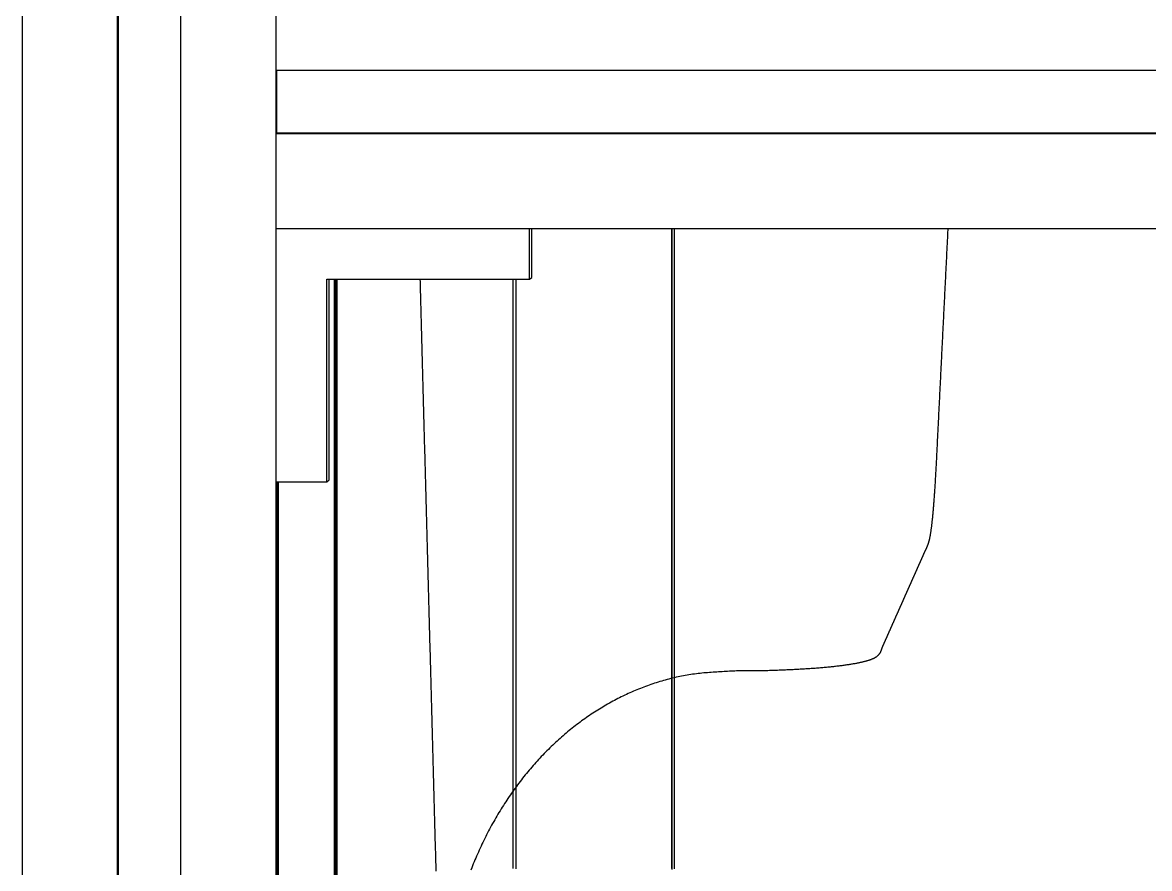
# Model space of a CAD drawing. Header units: millimetres. Extents: x -226 to 218, y -316 to 313.
# Drawn here: x -217.7 to -127.7, y -178.8 to -111.1 of the extents above; entities that cross this region are included whole.
import ezdxf

# ---------------------------------------------------------------- set-up
doc = ezdxf.new("R2010")
doc.units = ezdxf.units.MM
doc.layers.add('SKETCH', color=5, linetype='Continuous')
doc.layers.add('VISIBLE', color=7, linetype='Continuous')

msp = doc.modelspace()

# ---------------------------------------------------------------- linework, layer by layer
at = {"layer": 'SKETCH', "flags": 128}
for points in [[(-143.786, -127.595), (-143.794, -127.745), (-143.802, -127.905), (-143.81, -128.065), (-143.818, -128.225), (-143.825, -128.385), (-143.833, -128.546), (-143.841, -128.706), (-143.849, -128.866), (-143.857, -129.026), (-143.865, -129.186), (-143.873, -129.347), (-143.881, -129.507), (-143.889, -129.667), (-143.897, -129.827), (-143.905, -129.988), (-143.913, -130.148), (-143.921, -130.308), (-143.929, -130.468), (-143.937, -130.629), (-143.945, -130.789), (-143.953, -130.949), (-143.961, -131.109), (-143.969, -131.27), (-143.977, -131.43), (-143.985, -131.59), (-143.993, -131.751), (-144.001, -131.911), (-144.009, -132.071), (-144.017, -132.231), (-144.025, -132.392), (-144.033, -132.552), (-144.041, -132.712), (-144.049, -132.873), (-144.057, -133.033), (-144.065, -133.193), (-144.073, -133.354), (-144.081, -133.514), (-144.089, -133.674), (-144.097, -133.835), (-144.105, -133.995), (-144.113, -134.156), (-144.121, -134.316), (-144.128, -134.476), (-144.136, -134.637), (-144.144, -134.797), (-144.152, -134.957), (-144.16, -135.118), (-144.168, -135.278), (-144.176, -135.438), (-144.184, -135.599), (-144.192, -135.759), (-144.2, -135.92), (-144.208, -136.08), (-144.216, -136.24), (-144.224, -136.401), (-144.232, -136.561), (-144.24, -136.722), (-144.248, -136.882), (-144.256, -137.042), (-144.264, -137.203), (-144.272, -137.363), (-144.28, -137.524), (-144.288, -137.684), (-144.296, -137.845), (-144.303, -138.005), (-144.311, -138.165), (-144.319, -138.326), (-144.327, -138.486), (-144.335, -138.647), (-144.343, -138.807), (-144.351, -138.967), (-144.359, -139.128), (-144.367, -139.288), (-144.375, -139.449), (-144.383, -139.609), (-144.391, -139.77), (-144.399, -139.93), (-144.407, -140.09), (-144.415, -140.251), (-144.423, -140.411), (-144.431, -140.572), (-144.439, -140.732), (-144.447, -140.893), (-144.455, -141.053), (-144.463, -141.213), (-144.471, -141.374), (-144.479, -141.534), (-144.487, -141.695), (-144.495, -141.855), (-144.503, -142.016), (-144.511, -142.176), (-144.519, -142.337), (-144.527, -142.498), (-144.535, -142.661), (-144.544, -142.825), (-144.552, -142.99), (-144.56, -143.155), (-144.568, -143.322), (-144.576, -143.488), (-144.584, -143.655), (-144.592, -143.822), (-144.6, -143.989), (-144.609, -144.156), (-144.617, -144.321), (-144.625, -144.486), (-144.633, -144.65), (-144.641, -144.813), (-144.649, -144.974), (-144.657, -145.134), (-144.665, -145.292), (-144.673, -145.448), (-144.681, -145.602), (-144.688, -145.753), (-144.696, -145.901), (-144.704, -146.047), (-144.711, -146.19), (-144.718, -146.31), (-144.724, -146.428), (-144.731, -146.546), (-144.737, -146.662), (-144.743, -146.776), (-144.749, -146.89), (-144.755, -147.002), (-144.761, -147.113), (-144.767, -147.222), (-144.774, -147.331), (-144.78, -147.439), (-144.786, -147.545), (-144.792, -147.65), (-144.798, -147.754), (-144.804, -147.858), (-144.81, -147.96), (-144.816, -148.061), (-144.822, -148.161), (-144.828, -148.261), (-144.834, -148.359), (-144.841, -148.457), (-144.847, -148.553), (-144.853, -148.649), (-144.86, -148.744), (-144.866, -148.838), (-144.873, -148.932), (-144.879, -149.024), (-144.886, -149.116), (-144.893, -149.206), (-144.899, -149.296), (-144.906, -149.384), (-144.913, -149.472), (-144.92, -149.559), (-144.926, -149.644), (-144.933, -149.729), (-144.94, -149.813), (-144.947, -149.895), (-144.954, -149.977), (-144.961, -150.058), (-144.968, -150.137), (-144.975, -150.216), (-144.981, -150.293), (-144.988, -150.369), (-144.995, -150.445), (-145.003, -150.519), (-145.01, -150.592), (-145.017, -150.664), (-145.024, -150.735), (-145.031, -150.805), (-145.038, -150.873), (-145.045, -150.941), (-145.052, -151.008), (-145.06, -151.074), (-145.067, -151.138), (-145.074, -151.202), (-145.081, -151.265), (-145.089, -151.326), (-145.096, -151.387), (-145.103, -151.446), (-145.111, -151.504), (-145.118, -151.562), (-145.126, -151.618), (-145.133, -151.673), (-145.141, -151.727), (-145.148, -151.78), (-145.156, -151.831), (-145.163, -151.882), (-145.17, -151.931), (-145.178, -151.98), (-145.185, -152.027), (-145.193, -152.073), (-145.2, -152.118), (-145.208, -152.161), (-145.215, -152.203), (-145.223, -152.243), (-145.23, -152.282), (-145.238, -152.319), (-145.245, -152.355), (-145.252, -152.389), (-145.26, -152.422), (-145.267, -152.454), (-145.274, -152.485), (-145.282, -152.515), (-145.289, -152.545), (-145.297, -152.573), (-145.304, -152.601), (-145.312, -152.628), (-145.32, -152.655), (-145.327, -152.682), (-145.335, -152.708), (-145.343, -152.734), (-145.351, -152.759), (-145.359, -152.785), (-145.367, -152.811), (-145.375, -152.837), (-145.383, -152.863), (-145.393, -152.893), (-145.403, -152.922), (-145.413, -152.951), (-145.424, -152.978), (-145.434, -153.005), (-145.445, -153.031), (-145.455, -153.056), (-145.466, -153.081), (-145.477, -153.105), (-145.488, -153.128), (-145.499, -153.151), (-145.51, -153.174), (-145.521, -153.196), (-145.532, -153.219), (-145.543, -153.241), (-145.554, -153.263), (-145.565, -153.285), (-145.576, -153.307), (-145.587, -153.329), (-145.598, -153.352), (-145.609, -153.375), (-145.62, -153.398), (-145.631, -153.421), (-145.642, -153.445), (-145.653, -153.469), (-145.664, -153.494), (-145.675, -153.518), (-145.685, -153.542), (-145.696, -153.566), (-145.707, -153.591), (-145.718, -153.615), (-145.729, -153.639), (-145.739, -153.663), (-145.75, -153.688), (-145.761, -153.712), (-145.772, -153.736), (-145.782, -153.76), (-145.793, -153.784), (-145.804, -153.809), (-145.815, -153.833), (-145.826, -153.857), (-145.836, -153.881), (-145.847, -153.906), (-145.858, -153.93), (-145.869, -153.954), (-145.88, -153.978), (-145.89, -154.003), (-145.901, -154.027), (-145.912, -154.051), (-145.923, -154.075), (-145.934, -154.1), (-145.944, -154.124), (-145.955, -154.148), (-145.966, -154.173), (-145.977, -154.197), (-145.988, -154.221), (-145.998, -154.246), (-146.009, -154.27), (-146.02, -154.294), (-146.031, -154.318), (-146.042, -154.343), (-146.052, -154.367), (-146.063, -154.391), (-146.074, -154.416), (-146.085, -154.44), (-146.096, -154.464), (-146.106, -154.489), (-146.117, -154.513), (-146.128, -154.537), (-146.139, -154.561), (-146.15, -154.586), (-146.16, -154.61), (-146.171, -154.634), (-146.182, -154.659), (-146.193, -154.683), (-146.204, -154.707), (-146.214, -154.731), (-146.225, -154.756), (-146.236, -154.78), (-146.247, -154.804), (-146.257, -154.829), (-146.268, -154.853), (-146.279, -154.877), (-146.29, -154.901), (-146.3, -154.926), (-146.311, -154.95), (-146.322, -154.974), (-146.333, -154.998), (-146.343, -155.023), (-146.354, -155.047), (-146.365, -155.071), (-146.376, -155.095), (-146.386, -155.12), (-146.397, -155.144), (-146.408, -155.168), (-146.419, -155.193), (-146.43, -155.217), (-146.44, -155.241), (-146.451, -155.265), (-146.462, -155.29), (-146.473, -155.314), (-146.484, -155.338), (-146.494, -155.362), (-146.505, -155.387), (-146.516, -155.411), (-146.527, -155.435), (-146.538, -155.46), (-146.548, -155.484), (-146.559, -155.508), (-146.57, -155.532), (-146.581, -155.557), (-146.592, -155.581), (-146.603, -155.605), (-146.613, -155.63), (-146.624, -155.654), (-146.635, -155.678), (-146.646, -155.702), (-146.657, -155.727), (-146.667, -155.751), (-146.678, -155.775), (-146.689, -155.8), (-146.7, -155.824), (-146.711, -155.848), (-146.722, -155.873), (-146.732, -155.897), (-146.743, -155.921), (-146.754, -155.946), (-146.765, -155.97), (-146.776, -155.994), (-146.786, -156.019), (-146.797, -156.043), (-146.808, -156.067), (-146.819, -156.092), (-146.83, -156.116), (-146.841, -156.141), (-146.851, -156.165), (-146.862, -156.189), (-146.873, -156.214), (-146.884, -156.238), (-146.895, -156.262), (-146.905, -156.287), (-146.916, -156.311), (-146.927, -156.335), (-146.938, -156.36), (-146.949, -156.384), (-146.96, -156.408), (-146.97, -156.433), (-146.981, -156.457), (-146.992, -156.481), (-147.003, -156.506), (-147.014, -156.53), (-147.025, -156.554), (-147.035, -156.578), (-147.046, -156.603), (-147.057, -156.627), (-147.068, -156.651), (-147.079, -156.676), (-147.09, -156.7), (-147.1, -156.724), (-147.111, -156.749), (-147.122, -156.773), (-147.133, -156.797), (-147.144, -156.822), (-147.155, -156.846), (-147.165, -156.87), (-147.176, -156.894), (-147.187, -156.919), (-147.198, -156.943), (-147.209, -156.968), (-147.219, -156.992), (-147.23, -157.016), (-147.241, -157.041), (-147.252, -157.065), (-147.263, -157.089), (-147.273, -157.114), (-147.284, -157.138), (-147.295, -157.162), (-147.306, -157.187), (-147.316, -157.211), (-147.327, -157.236), (-147.338, -157.26), (-147.349, -157.284), (-147.36, -157.309), (-147.37, -157.333), (-147.381, -157.358), (-147.392, -157.382), (-147.403, -157.406), (-147.414, -157.431), (-147.424, -157.455), (-147.435, -157.479), (-147.446, -157.504), (-147.457, -157.528), (-147.468, -157.552), (-147.478, -157.577), (-147.489, -157.601), (-147.5, -157.626), (-147.511, -157.65), (-147.522, -157.674), (-147.533, -157.699), (-147.543, -157.723), (-147.554, -157.747), (-147.565, -157.772), (-147.576, -157.796), (-147.587, -157.82), (-147.598, -157.845), (-147.608, -157.869), (-147.619, -157.893), (-147.63, -157.918), (-147.641, -157.942), (-147.652, -157.966), (-147.663, -157.991), (-147.674, -158.015), (-147.684, -158.039), (-147.695, -158.064), (-147.706, -158.088), (-147.717, -158.112), (-147.728, -158.137), (-147.739, -158.161), (-147.749, -158.185), (-147.76, -158.21), (-147.771, -158.234), (-147.782, -158.259), (-147.793, -158.283), (-147.804, -158.307), (-147.815, -158.332), (-147.825, -158.356), (-147.836, -158.38), (-147.847, -158.405), (-147.858, -158.429), (-147.869, -158.453), (-147.88, -158.478), (-147.89, -158.502), (-147.901, -158.526), (-147.912, -158.551), (-147.923, -158.575), (-147.934, -158.6), (-147.945, -158.624), (-147.956, -158.648), (-147.966, -158.673), (-147.977, -158.697), (-147.988, -158.721), (-147.999, -158.746), (-148.01, -158.77), (-148.021, -158.795), (-148.031, -158.819), (-148.042, -158.843), (-148.053, -158.868), (-148.064, -158.892), (-148.075, -158.917), (-148.086, -158.941), (-148.097, -158.966), (-148.107, -158.99), (-148.118, -159.014), (-148.129, -159.039), (-148.14, -159.063), (-148.151, -159.088), (-148.162, -159.112), (-148.173, -159.137), (-148.183, -159.161), (-148.194, -159.185), (-148.205, -159.21), (-148.216, -159.234), (-148.227, -159.259), (-148.238, -159.283), (-148.249, -159.307), (-148.259, -159.332), (-148.27, -159.356), (-148.281, -159.381), (-148.292, -159.405), (-148.303, -159.429), (-148.314, -159.454), (-148.325, -159.478), (-148.335, -159.503), (-148.346, -159.527), (-148.357, -159.551), (-148.368, -159.576), (-148.379, -159.6), (-148.39, -159.624), (-148.401, -159.649), (-148.411, -159.673), (-148.422, -159.698), (-148.433, -159.722), (-148.444, -159.746), (-148.455, -159.771), (-148.466, -159.795), (-148.477, -159.82), (-148.487, -159.844), (-148.498, -159.868), (-148.509, -159.893), (-148.52, -159.917), (-148.531, -159.942), (-148.542, -159.966), (-148.552, -159.991), (-148.563, -160.015), (-148.574, -160.039), (-148.585, -160.064), (-148.596, -160.088), (-148.607, -160.113), (-148.617, -160.137), (-148.628, -160.162), (-148.639, -160.186), (-148.65, -160.211), (-148.661, -160.235), (-148.671, -160.26), (-148.682, -160.284), (-148.693, -160.308), (-148.704, -160.333), (-148.715, -160.357), (-148.726, -160.382), (-148.736, -160.406), (-148.747, -160.431), (-148.758, -160.455), (-148.769, -160.48), (-148.78, -160.504), (-148.791, -160.528), (-148.802, -160.553), (-148.812, -160.577), (-148.823, -160.602), (-148.834, -160.626), (-148.845, -160.651), (-148.856, -160.675), (-148.867, -160.699), (-148.878, -160.724), (-148.889, -160.748), (-148.899, -160.773), (-148.91, -160.797), (-148.921, -160.821), (-148.932, -160.846), (-148.943, -160.87), (-148.954, -160.895), (-148.965, -160.919), (-148.976, -160.944), (-148.986, -160.968), (-148.997, -160.992), (-149.008, -161.017), (-149.019, -161.041), (-149.03, -161.066), (-149.04, -161.091), (-149.049, -161.116), (-149.058, -161.141), (-149.067, -161.166), (-149.075, -161.191), (-149.083, -161.217), (-149.092, -161.242), (-149.1, -161.268), (-149.108, -161.293), (-149.117, -161.318), (-149.125, -161.344), (-149.134, -161.369), (-149.144, -161.394), (-149.154, -161.419), (-149.164, -161.443), (-149.175, -161.468), (-149.187, -161.492), (-149.2, -161.516), (-149.214, -161.539), (-149.229, -161.562), (-149.245, -161.585), (-149.262, -161.607), (-149.28, -161.629), (-149.296, -161.646), (-149.311, -161.664), (-149.327, -161.681), (-149.342, -161.698), (-149.358, -161.715), (-149.374, -161.732), (-149.39, -161.748), (-149.407, -161.764), (-149.424, -161.781), (-149.441, -161.796), (-149.46, -161.812), (-149.479, -161.828), (-149.498, -161.843), (-149.519, -161.859), (-149.54, -161.874), (-149.563, -161.889), (-149.587, -161.904), (-149.612, -161.919), (-149.638, -161.934), (-149.666, -161.949), (-149.695, -161.964), (-149.726, -161.979), (-149.758, -161.994), (-149.792, -162.009), (-149.828, -162.023), (-149.864, -162.038), (-149.902, -162.053), (-149.941, -162.067), (-149.982, -162.081), (-150.023, -162.096), (-150.066, -162.11), (-150.109, -162.124), (-150.154, -162.138), (-150.2, -162.152), (-150.247, -162.166), (-150.296, -162.18), (-150.345, -162.194), (-150.395, -162.207), (-150.447, -162.221), (-150.499, -162.234), (-150.553, -162.247), (-150.608, -162.261), (-150.664, -162.274), (-150.721, -162.287), (-150.779, -162.299), (-150.838, -162.312), (-150.898, -162.325), (-150.959, -162.337), (-151.021, -162.35), (-151.085, -162.362), (-151.149, -162.374), (-151.215, -162.387), (-151.282, -162.399), (-151.35, -162.411), (-151.419, -162.422), (-151.489, -162.434), (-151.56, -162.446), (-151.632, -162.457), (-151.706, -162.469), (-151.78, -162.48), (-151.856, -162.491), (-151.932, -162.502), (-152.01, -162.513), (-152.088, -162.524), (-152.168, -162.535), (-152.248, -162.546), (-152.33, -162.556), (-152.412, -162.567), (-152.496, -162.577), (-152.58, -162.587), (-152.666, -162.597), (-152.752, -162.607), (-152.84, -162.617), (-152.928, -162.627), (-153.018, -162.636), (-153.108, -162.646), (-153.2, -162.655), (-153.293, -162.664), (-153.387, -162.674), (-153.482, -162.683), (-153.578, -162.692), (-153.674, -162.7), (-153.772, -162.709), (-153.871, -162.718), (-153.971, -162.726), (-154.072, -162.735), (-154.173, -162.743), (-154.276, -162.751), (-154.379, -162.759), (-154.484, -162.767), (-154.589, -162.774), (-154.695, -162.782), (-154.802, -162.789), (-154.91, -162.797), (-155.019, -162.804), (-155.128, -162.811), (-155.238, -162.818), (-155.35, -162.825), (-155.462, -162.831), (-155.576, -162.838), (-155.69, -162.844), (-155.805, -162.851), (-155.922, -162.857), (-156.039, -162.863), (-156.157, -162.869), (-156.276, -162.875), (-156.396, -162.88), (-156.516, -162.886), (-156.638, -162.891), (-156.76, -162.896), (-156.884, -162.902), (-157.008, -162.907), (-157.132, -162.911), (-157.258, -162.916), (-157.384, -162.921), (-157.511, -162.925), (-157.639, -162.93), (-157.768, -162.934), (-157.897, -162.938), (-158.027, -162.942), (-158.158, -162.946), (-158.29, -162.949), (-158.423, -162.951), (-158.557, -162.953), (-158.692, -162.954), (-158.829, -162.955), (-158.966, -162.956), (-159.104, -162.956), (-159.243, -162.956), (-159.382, -162.957), (-159.522, -162.957), (-159.663, -162.957), (-159.805, -162.958), (-159.946, -162.959), (-160.089, -162.96), (-160.231, -162.962), (-160.374, -162.964), (-160.518, -162.966), (-160.661, -162.97), (-160.805, -162.974), (-160.948, -162.979), (-161.092, -162.985), (-161.236, -162.992), (-161.379, -163), (-161.523, -163.009), (-161.667, -163.017), (-161.812, -163.026), (-161.958, -163.034), (-162.104, -163.043), (-162.251, -163.052), (-162.398, -163.062), (-162.546, -163.072), (-162.694, -163.082), (-162.842, -163.093), (-162.99, -163.105), (-163.139, -163.117), (-163.287, -163.13), (-163.436, -163.145), (-163.584, -163.16), (-163.733, -163.176), (-163.881, -163.193), (-164.029, -163.212), (-164.177, -163.232), (-164.325, -163.253), (-164.472, -163.276), (-164.618, -163.3), (-164.765, -163.326), (-164.91, -163.353), (-165.056, -163.383), (-165.201, -163.413), (-165.346, -163.444), (-165.491, -163.477), (-165.636, -163.51), (-165.782, -163.545), (-165.926, -163.581), (-166.071, -163.618), (-166.216, -163.657), (-166.36, -163.696), (-166.505, -163.737), (-166.649, -163.778), (-166.793, -163.821), (-166.936, -163.865), (-167.08, -163.91), (-167.223, -163.956), (-167.365, -164.004), (-167.508, -164.052), (-167.65, -164.101), (-167.792, -164.152), (-167.933, -164.203), (-168.074, -164.256), (-168.215, -164.31), (-168.355, -164.365), (-168.495, -164.421), (-168.635, -164.478), (-168.774, -164.536), (-168.914, -164.596), (-169.053, -164.656), (-169.192, -164.718), (-169.33, -164.781), (-169.469, -164.845), (-169.607, -164.91), (-169.744, -164.976), (-169.882, -165.043), (-170.019, -165.111), (-170.156, -165.181), (-170.292, -165.251), (-170.428, -165.322), (-170.563, -165.395), (-170.698, -165.469), (-170.833, -165.543), (-170.967, -165.619), (-171.101, -165.695), (-171.234, -165.773), (-171.366, -165.851), (-171.498, -165.931), (-171.63, -166.011), (-171.761, -166.093), (-171.892, -166.176), (-172.022, -166.259), (-172.152, -166.344), (-172.282, -166.43), (-172.411, -166.517), (-172.54, -166.605), (-172.668, -166.694), (-172.796, -166.784), (-172.923, -166.876), (-173.051, -166.968), (-173.177, -167.061), (-173.303, -167.155), (-173.429, -167.25), (-173.554, -167.346), (-173.678, -167.443), (-173.802, -167.541), (-173.925, -167.64), (-174.048, -167.74), (-174.17, -167.84), (-174.292, -167.942), (-174.412, -168.044), (-174.533, -168.148), (-174.652, -168.252), (-174.771, -168.357), (-174.889, -168.463), (-175.007, -168.57), (-175.125, -168.678), (-175.242, -168.788), (-175.358, -168.898), (-175.474, -169.009), (-175.589, -169.121), (-175.704, -169.234), (-175.818, -169.348), (-175.932, -169.463), (-176.045, -169.578), (-176.157, -169.695), (-176.269, -169.812), (-176.38, -169.93), (-176.49, -170.05), (-176.6, -170.17), (-176.709, -170.29), (-176.817, -170.412), (-176.925, -170.534), (-177.032, -170.657), (-177.138, -170.781), (-177.243, -170.905), (-177.348, -171.031), (-177.452, -171.157), (-177.555, -171.284), (-177.657, -171.412), (-177.76, -171.54), (-177.861, -171.67), (-177.962, -171.801), (-178.062, -171.932), (-178.161, -172.064), (-178.26, -172.197), (-178.358, -172.331), (-178.455, -172.466), (-178.552, -172.601), (-178.648, -172.737), (-178.743, -172.874), (-178.837, -173.012), (-178.931, -173.15), (-179.024, -173.289), (-179.116, -173.429), (-179.207, -173.569), (-179.298, -173.71), (-179.387, -173.852), (-179.476, -173.994), (-179.564, -174.136), (-179.651, -174.28), (-179.737, -174.424), (-179.823, -174.568), (-179.907, -174.714), (-179.991, -174.86), (-180.075, -175.007), (-180.157, -175.155), (-180.239, -175.304), (-180.32, -175.453), (-180.4, -175.603), (-180.48, -175.753), (-180.559, -175.904), (-180.636, -176.056), (-180.713, -176.209), (-180.79, -176.362), (-180.865, -176.515), (-180.939, -176.669), (-181.013, -176.824), (-181.086, -176.979), (-181.158, -177.135), (-181.229, -177.291), (-181.299, -177.447), (-181.368, -177.604), (-181.436, -177.761), (-181.504, -177.919), (-181.57, -178.078), (-181.636, -178.236), (-181.701, -178.396), (-181.765, -178.556), (-181.828, -178.717), (-181.89, -178.879)], [(-165.844, -178.768), (-165.844, -178.534), (-165.844, -178.3), (-165.844, -178.066), (-165.844, -177.831), (-165.844, -177.597), (-165.844, -177.362), (-165.844, -177.127), (-165.844, -176.892), (-165.844, -176.657), (-165.844, -176.421), (-165.844, -176.186), (-165.844, -175.951), (-165.844, -175.716), (-165.844, -175.482), (-165.844, -175.247), (-165.844, -175.013), (-165.844, -174.779), (-165.844, -174.546), (-165.844, -174.312), (-165.844, -174.08), (-165.844, -173.848), (-165.844, -173.616), (-165.844, -173.385), (-165.844, -173.154), (-165.844, -172.924), (-165.844, -172.704), (-165.844, -172.483), (-165.844, -172.263), (-165.844, -172.044), (-165.844, -171.825), (-165.844, -171.607), (-165.844, -171.389), (-165.844, -171.172), (-165.844, -170.955), (-165.844, -170.738), (-165.844, -170.521), (-165.844, -170.305), (-165.844, -170.089), (-165.844, -169.872), (-165.844, -169.656), (-165.844, -169.44), (-165.844, -169.224), (-165.844, -169.008), (-165.844, -168.792), (-165.844, -168.576), (-165.844, -168.359), (-165.844, -168.143), (-165.844, -167.926), (-165.844, -167.709), (-165.844, -167.491), (-165.844, -167.274), (-165.844, -167.057), (-165.844, -166.84), (-165.844, -166.622), (-165.844, -166.405), (-165.844, -166.188), (-165.844, -165.97), (-165.844, -165.753), (-165.844, -165.536), (-165.844, -165.318), (-165.844, -165.101), (-165.844, -164.884), (-165.844, -164.666), (-165.844, -164.449), (-165.844, -164.232), (-165.844, -164.014), (-165.844, -163.797), (-165.844, -163.58), (-165.844, -163.362), (-165.844, -163.145), (-165.844, -162.928), (-165.844, -162.71), (-165.844, -162.493), (-165.844, -162.276), (-165.844, -162.059), (-165.844, -161.841), (-165.844, -161.624), (-165.844, -161.407), (-165.844, -161.189), (-165.844, -160.972), (-165.844, -160.755), (-165.844, -160.538), (-165.844, -160.32), (-165.844, -160.103), (-165.844, -159.886), (-165.844, -159.669), (-165.844, -159.451), (-165.844, -159.234), (-165.844, -159.017), (-165.844, -158.799), (-165.844, -158.582), (-165.844, -158.365), (-165.844, -158.148), (-165.844, -157.93), (-165.844, -157.713), (-165.844, -157.496), (-165.844, -157.278), (-165.844, -157.061), (-165.844, -156.844), (-165.844, -156.627), (-165.844, -156.409), (-165.844, -156.192), (-165.844, -155.975), (-165.844, -155.757), (-165.844, -155.54), (-165.844, -155.323), (-165.844, -155.105), (-165.844, -154.888), (-165.844, -154.671), (-165.844, -154.453), (-165.844, -154.236), (-165.844, -154.019), (-165.844, -153.801), (-165.844, -153.584), (-165.844, -153.367), (-165.844, -153.149), (-165.844, -152.932), (-165.844, -152.715), (-165.844, -152.497), (-165.844, -152.28), (-165.844, -152.063), (-165.844, -151.846), (-165.844, -151.628), (-165.844, -151.411), (-165.844, -151.194), (-165.844, -150.976), (-165.844, -150.759), (-165.844, -150.542), (-165.844, -150.324), (-165.844, -150.107), (-165.844, -149.89), (-165.844, -149.672), (-165.844, -149.455), (-165.844, -149.238), (-165.844, -149.02), (-165.844, -148.803), (-165.844, -148.586), (-165.844, -148.368), (-165.844, -148.151), (-165.844, -147.934), (-165.844, -147.716), (-165.844, -147.499), (-165.844, -147.282), (-165.844, -147.064), (-165.844, -146.847), (-165.844, -146.63), (-165.844, -146.413), (-165.844, -146.195), (-165.844, -145.978), (-165.844, -145.761), (-165.844, -145.543), (-165.844, -145.326), (-165.844, -145.109), (-165.844, -144.891), (-165.844, -144.674), (-165.844, -144.457), (-165.844, -144.239), (-165.844, -144.022), (-165.844, -143.805), (-165.844, -143.587), (-165.844, -143.37), (-165.844, -143.153), (-165.844, -142.935), (-165.844, -142.718), (-165.844, -142.501), (-165.844, -142.283), (-165.844, -142.066), (-165.844, -141.849), (-165.844, -141.632), (-165.844, -141.414), (-165.844, -141.197), (-165.844, -140.98), (-165.844, -140.762), (-165.844, -140.545), (-165.844, -140.328), (-165.844, -140.111), (-165.844, -139.893), (-165.844, -139.676), (-165.844, -139.459), (-165.844, -139.241), (-165.844, -139.024), (-165.844, -138.807), (-165.844, -138.59), (-165.844, -138.372), (-165.844, -138.155), (-165.844, -137.938), (-165.844, -137.721), (-165.844, -137.503), (-165.844, -137.286), (-165.844, -137.069), (-165.844, -136.851), (-165.844, -136.634), (-165.844, -136.417), (-165.844, -136.2), (-165.844, -135.982), (-165.844, -135.765), (-165.844, -135.548), (-165.844, -135.33), (-165.844, -135.113), (-165.844, -134.896), (-165.844, -134.678), (-165.844, -134.461), (-165.844, -134.244), (-165.844, -134.026), (-165.844, -133.809), (-165.844, -133.592), (-165.844, -133.374), (-165.844, -133.157), (-165.844, -132.94), (-165.844, -132.722), (-165.844, -132.505), (-165.844, -132.288), (-165.844, -132.07), (-165.844, -131.853), (-165.844, -131.636), (-165.844, -131.419), (-165.844, -131.201), (-165.844, -130.984), (-165.844, -130.767), (-165.844, -130.549), (-165.844, -130.332), (-165.844, -130.115), (-165.844, -129.897), (-165.844, -129.68), (-165.844, -129.463), (-165.844, -129.245), (-165.844, -129.028), (-165.844, -128.811), (-165.844, -128.593), (-165.844, -128.376), (-165.844, -128.159), (-165.844, -127.941), (-165.844, -127.724), (-165.844, -127.595)], [(-165.843, -127.595), (-165.843, -127.652), (-165.843, -127.908), (-165.843, -128.164), (-165.843, -128.42), (-165.843, -128.676), (-165.843, -128.932), (-165.843, -129.188), (-165.843, -129.444), (-165.843, -129.7), (-165.843, -129.956), (-165.843, -130.212), (-165.843, -130.468), (-165.843, -130.724), (-165.843, -130.98), (-165.843, -131.236), (-165.843, -131.492), (-165.843, -131.748), (-165.843, -132.004), (-165.843, -132.26), (-165.843, -132.516), (-165.843, -132.772), (-165.843, -133.028), (-165.843, -133.284), (-165.843, -133.54), (-165.843, -133.796), (-165.843, -134.051), (-165.843, -134.307), (-165.843, -134.563), (-165.843, -134.819), (-165.843, -135.075), (-165.843, -135.331), (-165.843, -135.587), (-165.843, -135.843), (-165.843, -136.099), (-165.843, -136.355), (-165.843, -136.611), (-165.843, -136.867), (-165.843, -137.123), (-165.843, -137.378), (-165.843, -137.634), (-165.843, -137.89), (-165.843, -138.146), (-165.843, -138.402), (-165.843, -138.658), (-165.843, -138.914), (-165.843, -139.17), (-165.843, -139.426), (-165.843, -139.682), (-165.843, -139.938), (-165.843, -140.194), (-165.843, -140.45), (-165.843, -140.705), (-165.843, -140.961), (-165.843, -141.217), (-165.843, -141.473), (-165.843, -141.729), (-165.843, -141.985), (-165.843, -142.241), (-165.843, -142.497), (-165.843, -142.753), (-165.843, -143.009), (-165.843, -143.265), (-165.843, -143.521), (-165.843, -143.777), (-165.843, -144.033), (-165.843, -144.288), (-165.843, -144.544), (-165.843, -144.8), (-165.843, -145.056), (-165.843, -145.312), (-165.843, -145.568), (-165.843, -145.824), (-165.843, -146.08), (-165.843, -146.336), (-165.843, -146.592), (-165.843, -146.848), (-165.843, -147.104), (-165.843, -147.36), (-165.843, -147.616), (-165.843, -147.872), (-165.843, -148.128), (-165.843, -148.384), (-165.843, -148.64), (-165.843, -148.896), (-165.843, -149.152), (-165.843, -149.408), (-165.843, -149.664), (-165.843, -149.92), (-165.843, -150.176), (-165.843, -150.432), (-165.843, -150.688), (-165.843, -150.944), (-165.843, -151.199), (-165.843, -151.455), (-165.843, -151.711), (-165.843, -151.967), (-165.843, -152.223), (-165.843, -152.479), (-165.843, -152.735), (-165.843, -152.991), (-165.843, -153.247), (-165.843, -153.503), (-165.843, -153.759), (-165.843, -154.015), (-165.843, -154.271), (-165.843, -154.527), (-165.843, -154.782), (-165.843, -155.038), (-165.843, -155.294), (-165.843, -155.55), (-165.843, -155.806), (-165.843, -156.062), (-165.843, -156.318), (-165.843, -156.574), (-165.843, -156.83), (-165.843, -157.086), (-165.843, -157.342), (-165.843, -157.598), (-165.843, -157.854), (-165.843, -158.109), (-165.843, -158.365), (-165.843, -158.621), (-165.843, -158.877), (-165.843, -159.133), (-165.843, -159.389), (-165.843, -159.645), (-165.843, -159.901), (-165.843, -160.157), (-165.843, -160.413), (-165.843, -160.669), (-165.843, -160.925), (-165.843, -161.181), (-165.843, -161.436), (-165.843, -161.692), (-165.843, -161.948), (-165.843, -162.204), (-165.843, -162.46), (-165.843, -162.716), (-165.843, -162.972), (-165.843, -163.228), (-165.843, -163.484), (-165.843, -163.74), (-165.843, -163.996), (-165.843, -164.252), (-165.843, -164.508), (-165.843, -164.764), (-165.843, -165.02), (-165.843, -165.276), (-165.843, -165.532), (-165.843, -165.788), (-165.843, -166.044), (-165.843, -166.3), (-165.843, -166.556), (-165.843, -166.812), (-165.843, -167.068), (-165.843, -167.324), (-165.843, -167.579), (-165.843, -167.835), (-165.843, -168.091), (-165.843, -168.347), (-165.843, -168.603), (-165.843, -168.859), (-165.843, -169.115), (-165.843, -169.371), (-165.843, -169.627), (-165.843, -169.883), (-165.843, -170.139), (-165.843, -170.395), (-165.843, -170.651), (-165.843, -170.907), (-165.843, -171.163), (-165.843, -171.419), (-165.843, -171.675), (-165.843, -171.931), (-165.843, -172.186), (-165.843, -172.442), (-165.843, -172.698), (-165.843, -172.954), (-165.843, -173.21), (-165.843, -173.466), (-165.843, -173.722), (-165.843, -173.978), (-165.843, -174.234), (-165.843, -174.49), (-165.843, -174.746), (-165.843, -175.002), (-165.843, -175.258), (-165.843, -175.513), (-165.843, -175.769), (-165.843, -176.025), (-165.843, -176.281), (-165.843, -176.537), (-165.843, -176.793), (-165.843, -177.049), (-165.843, -177.305), (-165.843, -177.561), (-165.843, -177.817), (-165.843, -178.073), (-165.843, -178.329), (-165.843, -178.585), (-165.843, -178.841)], [(-165.637, -178.779), (-165.637, -178.545), (-165.637, -178.312), (-165.637, -178.078), (-165.637, -177.844), (-165.637, -177.609), (-165.637, -177.375), (-165.637, -177.139), (-165.637, -176.904), (-165.637, -176.669), (-165.637, -176.433), (-165.637, -176.198), (-165.637, -175.962), (-165.637, -175.727), (-165.637, -175.492), (-165.637, -175.257), (-165.637, -175.023), (-165.637, -174.788), (-165.637, -174.555), (-165.637, -174.322), (-165.637, -174.089), (-165.637, -173.857), (-165.637, -173.626), (-165.637, -173.395), (-165.637, -173.166), (-165.637, -172.937), (-165.637, -172.709), (-165.637, -172.494), (-165.637, -172.28), (-165.637, -172.067), (-165.637, -171.854), (-165.637, -171.642), (-165.637, -171.431), (-165.637, -171.22), (-165.637, -171.01), (-165.637, -170.8), (-165.637, -170.591), (-165.637, -170.382), (-165.637, -170.173), (-165.637, -169.965), (-165.637, -169.756), (-165.637, -169.548), (-165.637, -169.34), (-165.637, -169.132), (-165.637, -168.924), (-165.637, -168.715), (-165.637, -168.507), (-165.637, -168.298), (-165.637, -168.089), (-165.637, -167.88), (-165.637, -167.67), (-165.637, -167.46), (-165.637, -167.25), (-165.637, -167.04), (-165.637, -166.831), (-165.637, -166.621), (-165.637, -166.411), (-165.637, -166.201), (-165.637, -165.991), (-165.637, -165.781), (-165.637, -165.571), (-165.637, -165.361), (-165.637, -165.151), (-165.637, -164.941), (-165.637, -164.731), (-165.637, -164.521), (-165.637, -164.311), (-165.637, -164.101), (-165.637, -163.891), (-165.637, -163.681), (-165.637, -163.471), (-165.637, -163.261), (-165.637, -163.051), (-165.637, -162.841), (-165.637, -162.631), (-165.637, -162.422), (-165.637, -162.212), (-165.637, -162.002), (-165.637, -161.792), (-165.637, -161.582), (-165.637, -161.372), (-165.637, -161.162), (-165.637, -160.952), (-165.637, -160.742), (-165.637, -160.532), (-165.637, -160.322), (-165.637, -160.112), (-165.637, -159.902), (-165.637, -159.692), (-165.637, -159.482), (-165.637, -159.272), (-165.637, -159.062), (-165.637, -158.852), (-165.637, -158.642), (-165.637, -158.432), (-165.637, -158.222), (-165.637, -158.013), (-165.637, -157.803), (-165.637, -157.593), (-165.637, -157.383), (-165.637, -157.173), (-165.637, -156.963), (-165.637, -156.753), (-165.637, -156.543), (-165.637, -156.333), (-165.637, -156.123), (-165.637, -155.913), (-165.637, -155.703), (-165.637, -155.493), (-165.637, -155.283), (-165.637, -155.073), (-165.637, -154.863), (-165.637, -154.653), (-165.637, -154.443), (-165.637, -154.233), (-165.637, -154.023), (-165.637, -153.813), (-165.637, -153.604), (-165.637, -153.394), (-165.637, -153.184), (-165.637, -152.974), (-165.637, -152.764), (-165.637, -152.554), (-165.637, -152.344), (-165.637, -152.134), (-165.637, -151.924), (-165.637, -151.714), (-165.637, -151.504), (-165.637, -151.294), (-165.637, -151.084), (-165.637, -150.874), (-165.637, -150.664), (-165.637, -150.454), (-165.637, -150.244), (-165.637, -150.034), (-165.637, -149.824), (-165.637, -149.614), (-165.637, -149.405), (-165.637, -149.195), (-165.637, -148.985), (-165.637, -148.775), (-165.637, -148.565), (-165.637, -148.355), (-165.637, -148.145), (-165.637, -147.935), (-165.637, -147.725), (-165.637, -147.515), (-165.637, -147.305), (-165.637, -147.095), (-165.637, -146.885), (-165.637, -146.675), (-165.637, -146.465), (-165.637, -146.255), (-165.637, -146.045), (-165.637, -145.835), (-165.637, -145.625), (-165.637, -145.415), (-165.637, -145.205), (-165.637, -144.996), (-165.637, -144.786), (-165.637, -144.576), (-165.637, -144.366), (-165.637, -144.156), (-165.637, -143.946), (-165.637, -143.736), (-165.637, -143.526), (-165.637, -143.316), (-165.637, -143.106), (-165.637, -142.896), (-165.637, -142.686), (-165.637, -142.476), (-165.637, -142.266), (-165.637, -142.056), (-165.637, -141.846), (-165.637, -141.636), (-165.637, -141.426), (-165.637, -141.216), (-165.637, -141.006), (-165.637, -140.796), (-165.637, -140.587), (-165.637, -140.377), (-165.637, -140.167), (-165.637, -139.957), (-165.637, -139.747), (-165.637, -139.537), (-165.637, -139.327), (-165.637, -139.117), (-165.637, -138.907), (-165.637, -138.697), (-165.637, -138.487), (-165.637, -138.277), (-165.637, -138.067), (-165.637, -137.857), (-165.637, -137.647), (-165.637, -137.437), (-165.637, -137.227), (-165.637, -137.017), (-165.637, -136.807), (-165.637, -136.597), (-165.637, -136.387), (-165.637, -136.178), (-165.637, -135.968), (-165.637, -135.758), (-165.637, -135.548), (-165.637, -135.338), (-165.637, -135.128), (-165.637, -134.918), (-165.637, -134.708), (-165.637, -134.498), (-165.637, -134.288), (-165.637, -134.078), (-165.637, -133.868), (-165.637, -133.658), (-165.637, -133.448), (-165.637, -133.238), (-165.637, -133.028), (-165.637, -132.818), (-165.637, -132.608), (-165.637, -132.398), (-165.637, -132.188), (-165.637, -131.979), (-165.637, -131.769), (-165.637, -131.559), (-165.637, -131.349), (-165.637, -131.139), (-165.637, -130.929), (-165.637, -130.719), (-165.637, -130.509), (-165.637, -130.299), (-165.637, -130.089), (-165.637, -129.879), (-165.637, -129.669), (-165.637, -129.459), (-165.637, -129.249), (-165.637, -129.039), (-165.637, -128.829), (-165.637, -128.619), (-165.637, -128.409), (-165.637, -128.199), (-165.637, -127.989), (-165.637, -127.779), (-165.637, -127.595)], [(-185.968, -131.646), (-185.968, -131.646), (-185.962, -131.898), (-185.955, -132.149), (-185.948, -132.401), (-185.941, -132.653), (-185.934, -132.905), (-185.928, -133.157), (-185.921, -133.408), (-185.914, -133.66), (-185.907, -133.912), (-185.901, -134.164), (-185.894, -134.416), (-185.887, -134.667), (-185.88, -134.919), (-185.874, -135.171), (-185.867, -135.423), (-185.86, -135.674), (-185.853, -135.926), (-185.847, -136.178), (-185.84, -136.43), (-185.833, -136.682), (-185.826, -136.933), (-185.82, -137.185), (-185.813, -137.437), (-185.806, -137.689), (-185.799, -137.94), (-185.793, -138.192), (-185.786, -138.444), (-185.779, -138.696), (-185.773, -138.948), (-185.766, -139.199), (-185.759, -139.451), (-185.752, -139.703), (-185.746, -139.955), (-185.739, -140.206), (-185.732, -140.458), (-185.725, -140.71), (-185.718, -140.962), (-185.712, -141.214), (-185.705, -141.465), (-185.698, -141.717), (-185.691, -141.969), (-185.685, -142.221), (-185.678, -142.472), (-185.671, -142.724), (-185.664, -142.976), (-185.657, -143.228), (-185.651, -143.48), (-185.644, -143.731), (-185.637, -143.983), (-185.63, -144.235), (-185.623, -144.487), (-185.617, -144.738), (-185.61, -144.99), (-185.603, -145.242), (-185.596, -145.494), (-185.589, -145.746), (-185.583, -145.997), (-185.576, -146.249), (-185.569, -146.501), (-185.562, -146.753), (-185.556, -147.005), (-185.549, -147.256), (-185.542, -147.508), (-185.535, -147.76), (-185.528, -148.012), (-185.522, -148.263), (-185.515, -148.515), (-185.508, -148.767), (-185.501, -149.019), (-185.494, -149.271), (-185.488, -149.522), (-185.481, -149.774), (-185.474, -150.026), (-185.467, -150.278), (-185.46, -150.529), (-185.454, -150.781), (-185.447, -151.033), (-185.44, -151.285), (-185.433, -151.537), (-185.427, -151.788), (-185.42, -152.04), (-185.413, -152.292), (-185.406, -152.544), (-185.4, -152.795), (-185.393, -153.047), (-185.386, -153.299), (-185.379, -153.551), (-185.373, -153.803), (-185.366, -154.054), (-185.359, -154.306), (-185.352, -154.558), (-185.346, -154.81), (-185.339, -155.061), (-185.332, -155.313), (-185.325, -155.565), (-185.319, -155.817), (-185.312, -156.069), (-185.305, -156.32), (-185.299, -156.572), (-185.292, -156.824), (-185.285, -157.076), (-185.278, -157.328), (-185.272, -157.579), (-185.265, -157.831), (-185.258, -158.083), (-185.251, -158.335), (-185.245, -158.586), (-185.238, -158.838), (-185.231, -159.09), (-185.224, -159.342), (-185.217, -159.594), (-185.211, -159.845), (-185.204, -160.097), (-185.197, -160.349), (-185.19, -160.601), (-185.183, -160.852), (-185.177, -161.104), (-185.17, -161.356), (-185.163, -161.608), (-185.156, -161.86), (-185.149, -162.111), (-185.143, -162.363), (-185.136, -162.615), (-185.129, -162.867), (-185.122, -163.118), (-185.116, -163.37), (-185.109, -163.622), (-185.102, -163.874), (-185.095, -164.126), (-185.088, -164.377), (-185.082, -164.629), (-185.075, -164.881), (-185.068, -165.133), (-185.061, -165.384), (-185.055, -165.636), (-185.048, -165.888), (-185.041, -166.14), (-185.034, -166.392), (-185.028, -166.643), (-185.021, -166.895), (-185.014, -167.147), (-185.008, -167.399), (-185.001, -167.651), (-184.994, -167.902), (-184.987, -168.154), (-184.981, -168.406), (-184.974, -168.658), (-184.967, -168.909), (-184.96, -169.161), (-184.954, -169.413), (-184.947, -169.665), (-184.94, -169.917), (-184.933, -170.168), (-184.927, -170.42), (-184.92, -170.672), (-184.913, -170.924), (-184.906, -171.175), (-184.9, -171.427), (-184.893, -171.679), (-184.886, -171.931), (-184.879, -172.183), (-184.872, -172.434), (-184.866, -172.686), (-184.859, -172.938), (-184.852, -173.19), (-184.845, -173.441), (-184.838, -173.693), (-184.832, -173.945), (-184.825, -174.197), (-184.818, -174.449), (-184.811, -174.7), (-184.804, -174.952), (-184.798, -175.204), (-184.791, -175.456), (-184.784, -175.707), (-184.777, -175.959), (-184.771, -176.211), (-184.764, -176.463), (-184.757, -176.715), (-184.75, -176.966), (-184.744, -177.218), (-184.737, -177.47), (-184.73, -177.722), (-184.723, -177.974), (-184.717, -178.226), (-184.71, -178.477), (-184.703, -178.729), (-184.696, -178.981)], [(-178.509, -178.768), (-178.509, -178.534), (-178.509, -178.3), (-178.509, -178.066), (-178.509, -177.832), (-178.509, -177.598), (-178.509, -177.364), (-178.509, -177.129), (-178.509, -176.895), (-178.509, -176.66), (-178.509, -176.426), (-178.509, -176.191), (-178.509, -175.957), (-178.509, -175.723), (-178.509, -175.489), (-178.509, -175.254), (-178.509, -175.02), (-178.509, -174.787), (-178.509, -174.553), (-178.509, -174.32), (-178.509, -174.086), (-178.509, -173.853), (-178.509, -173.621), (-178.509, -173.388), (-178.509, -173.156), (-178.509, -172.924), (-178.509, -172.697), (-178.509, -172.47), (-178.509, -172.244), (-178.509, -172.018), (-178.509, -171.792), (-178.509, -171.566), (-178.509, -171.34), (-178.509, -171.115), (-178.509, -170.89), (-178.509, -170.665), (-178.509, -170.44), (-178.509, -170.215), (-178.509, -169.99), (-178.509, -169.766), (-178.509, -169.541), (-178.509, -169.317), (-178.509, -169.092), (-178.509, -168.867), (-178.509, -168.643), (-178.509, -168.418), (-178.509, -168.193), (-178.509, -167.969), (-178.509, -167.743), (-178.509, -167.518), (-178.509, -167.293), (-178.509, -167.068), (-178.509, -166.843), (-178.509, -166.617), (-178.509, -166.392), (-178.509, -166.167), (-178.509, -165.942), (-178.509, -165.717), (-178.509, -165.491), (-178.509, -165.266), (-178.509, -165.041), (-178.509, -164.816), (-178.509, -164.591), (-178.509, -164.365), (-178.509, -164.14), (-178.509, -163.915), (-178.509, -163.69), (-178.509, -163.464), (-178.509, -163.239), (-178.509, -163.014), (-178.509, -162.789), (-178.509, -162.564), (-178.509, -162.338), (-178.509, -162.113), (-178.509, -161.888), (-178.509, -161.663), (-178.509, -161.437), (-178.509, -161.212), (-178.509, -160.987), (-178.509, -160.762), (-178.509, -160.536), (-178.509, -160.311), (-178.509, -160.086), (-178.509, -159.861), (-178.509, -159.635), (-178.509, -159.41), (-178.509, -159.185), (-178.509, -158.96), (-178.509, -158.734), (-178.509, -158.509), (-178.509, -158.284), (-178.509, -158.059), (-178.509, -157.833), (-178.509, -157.608), (-178.509, -157.383), (-178.509, -157.158), (-178.509, -156.932), (-178.509, -156.707), (-178.509, -156.482), (-178.509, -156.257), (-178.509, -156.031), (-178.509, -155.806), (-178.509, -155.581), (-178.509, -155.356), (-178.509, -155.13), (-178.509, -154.905), (-178.509, -154.68), (-178.509, -154.454), (-178.509, -154.229), (-178.509, -154.004), (-178.509, -153.779), (-178.509, -153.553), (-178.509, -153.328), (-178.509, -153.103), (-178.509, -152.878), (-178.509, -152.652), (-178.509, -152.427), (-178.509, -152.202), (-178.509, -151.977), (-178.509, -151.751), (-178.509, -151.526), (-178.509, -151.301), (-178.509, -151.076), (-178.509, -150.85), (-178.509, -150.625), (-178.509, -150.4), (-178.509, -150.175), (-178.509, -149.95), (-178.509, -149.724), (-178.509, -149.499), (-178.509, -149.274), (-178.509, -149.049), (-178.509, -148.824), (-178.509, -148.598), (-178.509, -148.373), (-178.509, -148.148), (-178.509, -147.923), (-178.509, -147.698), (-178.509, -147.472), (-178.509, -147.247), (-178.509, -147.022), (-178.509, -146.797), (-178.509, -146.571), (-178.509, -146.346), (-178.509, -146.121), (-178.509, -145.896), (-178.509, -145.671), (-178.509, -145.445), (-178.509, -145.22), (-178.509, -144.995), (-178.509, -144.77), (-178.509, -144.544), (-178.509, -144.319), (-178.509, -144.094), (-178.509, -143.869), (-178.509, -143.643), (-178.509, -143.418), (-178.509, -143.193), (-178.509, -142.967), (-178.509, -142.742), (-178.509, -142.517), (-178.509, -142.292), (-178.509, -142.066), (-178.509, -141.841), (-178.509, -141.616), (-178.509, -141.391), (-178.509, -141.165), (-178.509, -140.94), (-178.509, -140.715), (-178.509, -140.49), (-178.509, -140.264), (-178.509, -140.039), (-178.509, -139.814), (-178.509, -139.589), (-178.509, -139.364), (-178.509, -139.138), (-178.509, -138.913), (-178.509, -138.688), (-178.509, -138.463), (-178.509, -138.238), (-178.509, -138.012), (-178.509, -137.787), (-178.509, -137.562), (-178.509, -137.337), (-178.509, -137.111), (-178.509, -136.886), (-178.509, -136.661), (-178.509, -136.436), (-178.509, -136.211), (-178.509, -135.985), (-178.509, -135.76), (-178.509, -135.535), (-178.509, -135.31), (-178.509, -135.085), (-178.509, -134.859), (-178.509, -134.634), (-178.509, -134.409), (-178.509, -134.184), (-178.509, -133.958), (-178.509, -133.733), (-178.509, -133.508), (-178.509, -133.283), (-178.509, -133.057), (-178.509, -132.832), (-178.509, -132.607), (-178.509, -132.381), (-178.509, -132.156), (-178.509, -131.931), (-178.509, -131.706), (-178.509, -131.646)], [(-178.287, -178.779), (-178.287, -178.545), (-178.287, -178.312), (-178.287, -178.078), (-178.287, -177.845), (-178.287, -177.611), (-178.287, -177.377), (-178.287, -177.143), (-178.287, -176.91), (-178.287, -176.676), (-178.287, -176.442), (-178.287, -176.208), (-178.287, -175.974), (-178.287, -175.74), (-178.287, -175.507), (-178.287, -175.273), (-178.287, -175.039), (-178.287, -174.806), (-178.287, -174.572), (-178.287, -174.339), (-178.287, -174.105), (-178.287, -173.872), (-178.287, -173.639), (-178.287, -173.406), (-178.287, -173.174), (-178.287, -172.941), (-178.287, -172.709), (-178.287, -172.48), (-178.287, -172.25), (-178.287, -172.021), (-178.287, -171.792), (-178.287, -171.564), (-178.287, -171.335), (-178.287, -171.107), (-178.287, -170.878), (-178.287, -170.65), (-178.287, -170.422), (-178.287, -170.194), (-178.287, -169.966), (-178.287, -169.738), (-178.287, -169.51), (-178.287, -169.282), (-178.287, -169.054), (-178.287, -168.826), (-178.287, -168.598), (-178.287, -168.37), (-178.287, -168.143), (-178.287, -167.915), (-178.287, -167.686), (-178.287, -167.458), (-178.287, -167.23), (-178.287, -167.002), (-178.287, -166.774), (-178.287, -166.545), (-178.287, -166.317), (-178.287, -166.089), (-178.287, -165.861), (-178.287, -165.632), (-178.287, -165.404), (-178.287, -165.176), (-178.287, -164.948), (-178.287, -164.719), (-178.287, -164.491), (-178.287, -164.263), (-178.287, -164.035), (-178.287, -163.806), (-178.287, -163.578), (-178.287, -163.35), (-178.287, -163.122), (-178.287, -162.893), (-178.287, -162.665), (-178.287, -162.437), (-178.287, -162.209), (-178.287, -161.98), (-178.287, -161.752), (-178.287, -161.524), (-178.287, -161.295), (-178.287, -161.067), (-178.287, -160.839), (-178.287, -160.611), (-178.287, -160.382), (-178.287, -160.154), (-178.287, -159.926), (-178.287, -159.697), (-178.287, -159.469), (-178.287, -159.241), (-178.287, -159.012), (-178.287, -158.784), (-178.287, -158.556), (-178.287, -158.328), (-178.287, -158.099), (-178.287, -157.871), (-178.287, -157.643), (-178.287, -157.414), (-178.287, -157.186), (-178.287, -156.958), (-178.287, -156.73), (-178.287, -156.501), (-178.287, -156.273), (-178.287, -156.045), (-178.287, -155.816), (-178.287, -155.588), (-178.287, -155.36), (-178.287, -155.131), (-178.287, -154.903), (-178.287, -154.675), (-178.287, -154.447), (-178.287, -154.218), (-178.287, -153.99), (-178.287, -153.762), (-178.287, -153.533), (-178.287, -153.305), (-178.287, -153.077), (-178.287, -152.848), (-178.287, -152.62), (-178.287, -152.392), (-178.287, -152.164), (-178.287, -151.935), (-178.287, -151.707), (-178.287, -151.479), (-178.287, -151.25), (-178.287, -151.022), (-178.287, -150.794), (-178.287, -150.566), (-178.287, -150.337), (-178.287, -150.109), (-178.287, -149.881), (-178.287, -149.653), (-178.287, -149.424), (-178.287, -149.196), (-178.287, -148.968), (-178.287, -148.74), (-178.287, -148.511), (-178.287, -148.283), (-178.287, -148.055), (-178.287, -147.827), (-178.287, -147.598), (-178.287, -147.37), (-178.287, -147.142), (-178.287, -146.914), (-178.287, -146.685), (-178.287, -146.457), (-178.287, -146.229), (-178.287, -146.001), (-178.287, -145.772), (-178.287, -145.544), (-178.287, -145.316), (-178.287, -145.087), (-178.287, -144.859), (-178.287, -144.631), (-178.287, -144.403), (-178.287, -144.174), (-178.287, -143.946), (-178.287, -143.718), (-178.287, -143.489), (-178.287, -143.261), (-178.287, -143.033), (-178.287, -142.804), (-178.287, -142.576), (-178.287, -142.348), (-178.287, -142.12), (-178.287, -141.891), (-178.287, -141.663), (-178.287, -141.435), (-178.287, -141.206), (-178.287, -140.978), (-178.287, -140.75), (-178.287, -140.522), (-178.287, -140.293), (-178.287, -140.065), (-178.287, -139.837), (-178.287, -139.608), (-178.287, -139.38), (-178.287, -139.152), (-178.287, -138.924), (-178.287, -138.695), (-178.287, -138.467), (-178.287, -138.239), (-178.287, -138.011), (-178.287, -137.782), (-178.287, -137.554), (-178.287, -137.326), (-178.287, -137.098), (-178.287, -136.869), (-178.287, -136.641), (-178.287, -136.413), (-178.287, -136.185), (-178.287, -135.956), (-178.287, -135.728), (-178.287, -135.5), (-178.287, -135.272), (-178.287, -135.043), (-178.287, -134.815), (-178.287, -134.587), (-178.287, -134.359), (-178.287, -134.13), (-178.287, -133.902), (-178.287, -133.674), (-178.287, -133.445), (-178.287, -133.217), (-178.287, -132.989), (-178.287, -132.761), (-178.287, -132.532), (-178.287, -132.304), (-178.287, -132.076), (-178.287, -131.847), (-178.287, -131.646)]]:
    msp.add_lwpolyline(points, dxfattribs=at)
at = {"layer": 'VISIBLE'}
for p, q in [((-217.722, -315.949), (-217.722, 312.911)), ((-210.127, -315.949), (-210.127, 312.911)), ((-210.063, -315.853), (-210.063, 312.816)), ((-205.063, -315.949), (-205.063, 312.911)), ((-197.468, -315.949), (-197.468, 312.911)), ((-197.468, -114.937), (197.468, -114.937)), ((-197.408, -119.964), (-197.408, -114.937)), ((-197.468, -120), (-197.408, -119.964)), ((-197.468, -120), (197.468, -120)), ((-197.408, -119.964), (197.408, -119.964)), ((-197.468, -127.595), (197.468, -127.595)), ((-177.215, -131.646), (-177.215, -127.595)), ((-177.036, -131.512), (-177.036, -127.595)), ((-193.418, -147.848), (-193.418, -131.646)), ((-193.418, -131.646), (-177.215, -131.646)), ((-193.222, -147.699), (-193.222, -131.646)), ((-192.783, -233.317), (-192.783, -131.646)), ((-192.712, -219.395), (-192.712, -131.646)), ((-192.664, -219.34), (-192.664, -131.646)), ((-192.593, -219.259), (-192.593, -131.646)), ((-177.215, -131.646), (-177.036, -131.512)), ((-197.468, -147.848), (-193.418, -147.848)), ((-197.393, -224.725), (-197.393, -147.848)), ((-197.343, -224.668), (-197.343, -147.848)), ((-197.269, -224.583), (-197.269, -147.848)), ((-193.418, -147.848), (-193.222, -147.699))]:
    msp.add_line(p, q, dxfattribs=at)

doc.saveas('drawing.dxf')
